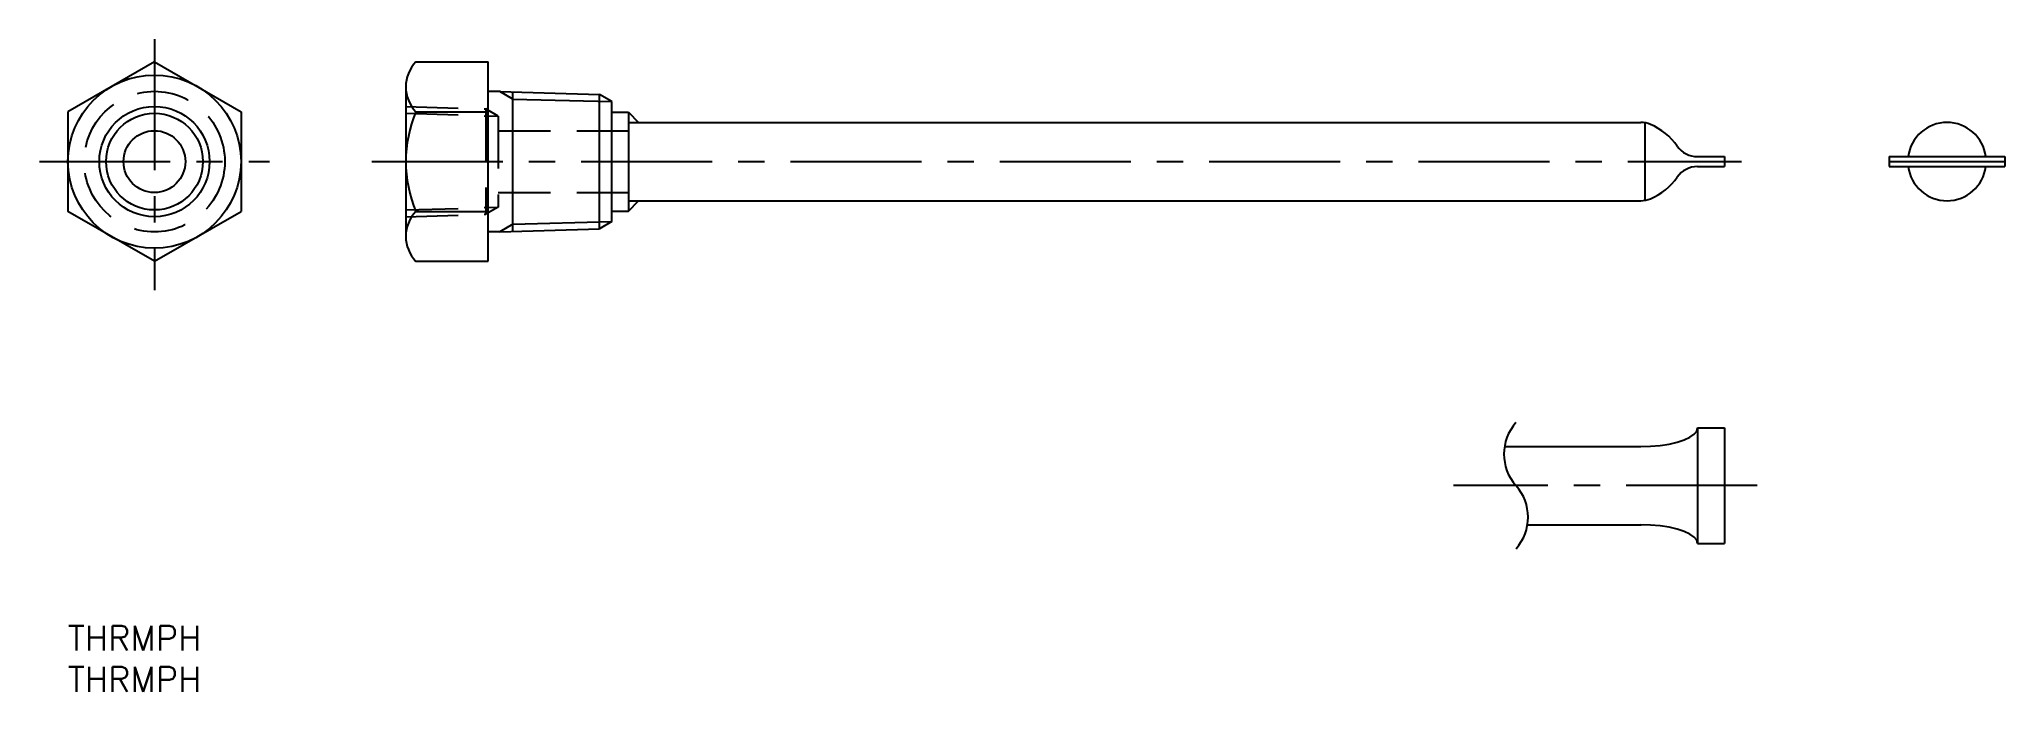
# Model space of a CAD drawing. Extents: x -3 to 235, y -8 to 71.
import ezdxf

# ---------------------------------------------------------------- set-up
doc = ezdxf.new("R2010")
doc.units = 0
doc.header["$LTSCALE"] = 0.5
doc.linetypes.add('CENTER', pattern=[50.8, 31.75, -6.35, 6.35, -6.35])
doc.linetypes.add('DASHED', pattern=[19.05, 12.7, -6.35])
for name, color, linetype in [('MSM_CENTER', 1, 'CENTER'), ('MSM_CONTINUOUS', 7, 'CONTINUOUS'), ('MSM_DASHED', 4, 'DASHED'), ('MSM_NARROW', 5, 'CONTINUOUS'), ('MSM_PART_NUMBER', 7, 'CONTINUOUS')]:
    doc.layers.add(name, color=color, linetype=linetype)
doc.styles.get("Standard").update_dxf_attribs({"font": 'txt.shx', "height": 3, "bigfont": 'bigfont.shx'})

# ---------------------------------------------------------------- blocks, each defined once
blk = doc.blocks.new('*U3')
at = {"layer": 'MSM_PART_NUMBER'}
blk.add_text('THRMPH', height=3, dxfattribs=at).set_placement((0, -3))
blk = doc.blocks.new('*U4')
at = {"layer": 'MSM_PART_NUMBER'}
blk.add_text('THRMPH', height=3, dxfattribs=at).set_placement((0, -8))

msp = doc.modelspace()

# ---------------------------------------------------------------- linework, layer by layer
at = {"layer": 'MSM_CENTER'}
for p, q in [((10.5, 71.16), (10.5, 40.72)), ((-3.47, 56.32), (24.46, 56.32)), ((36.89, 56.32), (203.05, 56.32)), ((204.95, 17), (168.14, 17))]:
    msp.add_line(p, q, dxfattribs=at)
at = {"layer": 'MSM_CONTINUOUS'}
for p, q in [((10.5, 68.42), (0, 62.36)), ((10.5, 68.42), (21, 62.36)), ((42.21, 68.42), (51, 68.42)), ((51, 44.22), (51, 68.42)), ((41, 65.39), (41, 47.25)), ((52.39, 64.84), (51.01, 64.84)), ((52.39, 64.84), (64.49, 64.47)), ((54, 47.84), (54, 64.79)), ((66, 63.6), (64.49, 64.47)), ((64.49, 48.17), (64.49, 64.47)), ((0, 62.36), (0, 50.28)), ((21, 62.36), (21, 50.28)), ((42.21, 62.36), (51, 62.36)), ((66, 49.04), (66, 63.6)), ((66, 62.32), (68, 62.32)), ((68, 62.32), (69.25, 61.07)), ((68, 62.32), (68, 50.32)), ((68, 61.07), (190.85, 61.07)), ((191.38, 51.62), (191.38, 61.02)), ((197.73, 56.92), (201, 56.92)), ((197.73, 55.72), (201, 55.72)), ((201, 56.92), (201, 55.72)), ((221, 56.92), (235, 56.92)), ((221, 56.92), (221, 55.72)), ((221, 56.32), (235, 56.32)), ((221, 55.72), (235, 55.72)), ((235, 56.92), (235, 55.72)), ((10.5, 44.22), (0, 50.28)), ((10.5, 44.22), (21, 50.28)), ((42.21, 50.28), (51, 50.28)), ((66, 50.32), (68, 50.32)), ((68, 50.32), (69.25, 51.57)), ((68, 51.57), (190.85, 51.57)), ((52.39, 47.79), (51.01, 47.79)), ((52.39, 47.79), (64.49, 48.17)), ((66, 49.04), (64.49, 48.17)), ((42.21, 44.22), (51, 44.22)), ((197.63, 23.61), (197.73, 24)), ((197.73, 24), (201, 24)), ((197.73, 24), (197.73, 10)), ((197.73, 24), (197.73, 24)), ((201, 24), (201, 10)), ((174.32, 21.75), (190.85, 21.75)), ((190.85, 21.75), (192.04, 21.78)), ((192.04, 21.78), (193.2, 21.89)), ((193.2, 21.89), (194.29, 22.05)), ((194.29, 22.05), (195.27, 22.28)), ((195.27, 22.28), (196.12, 22.55)), ((196.12, 22.55), (196.81, 22.88)), ((196.81, 22.88), (197.32, 23.23)), ((197.32, 23.23), (197.63, 23.61)), ((177.09, 12.25), (190.91, 12.25)), ((192.04, 12.21), (190.85, 12.25)), ((190.85, 12.25), (190.85, 12.25)), ((193.2, 12.11), (192.04, 12.21)), ((194.29, 11.95), (193.2, 12.11)), ((195.27, 11.72), (194.29, 11.95)), ((196.12, 11.44), (195.27, 11.72)), ((196.81, 11.12), (196.12, 11.44)), ((197.32, 10.77), (196.81, 11.12)), ((197.63, 10.39), (197.32, 10.77)), ((197.73, 10), (197.63, 10.39)), ((197.73, 10), (201, 10))]:
    msp.add_line(p, q, dxfattribs=at)
for radius in [10.5, 5.87, 3.75]:
    msp.add_circle((10.5, 56.32), radius, dxfattribs=at)
for centre, radius, start, end in [((45.4, 65.39), 4.4, 136.397, 223.603), ((56.64, 56.32), 15.64, 157.291, 202.709), ((190.85, 58.07), 3, 67.0468, 90), ((189.05, 53.82), 7.61, 35.061, 67.0468), ((228, 56.32), 4.75, 7.2568, 172.7432), ((197.73, 59.92), 3, 215.061, 270), ((197.73, 52.72), 3, 90, 144.939), ((228, 56.32), 4.75, 187.2566, 352.7433), ((189.05, 58.82), 7.61, 292.9532, 324.939), ((45.4, 47.25), 4.4, 136.397, 223.603), ((190.85, 54.57), 3, 270, 292.9532)]:
    msp.add_arc(centre, radius, start, end, dxfattribs=at)
at = {"layer": 'MSM_DASHED'}
for p, q in [((41, 63.01), (50.7, 62.71)), ((41, 63.01), (41, 49.63)), ((41, 62.19), (52.21, 61.84)), ((52.21, 61.84), (50.7, 62.71)), ((50.7, 62.71), (50.7, 49.93)), ((52.21, 61.84), (52.21, 50.8)), ((52.21, 60.07), (68, 60.07)), ((52.21, 52.57), (68, 52.57)), ((41, 50.45), (52.21, 50.8)), ((52.21, 50.8), (50.7, 49.93)), ((41, 49.63), (50.7, 49.93))]:
    msp.add_line(p, q, dxfattribs=at)
msp.add_circle((10.5, 56.32), 8.53, dxfattribs=at)
at = {"layer": 'MSM_NARROW'}
for p, q in [((54, 63.91), (52.39, 64.84)), ((54, 63.91), (66, 63.6)), ((54, 48.73), (52.39, 47.79)), ((54, 48.73), (66, 49.04))]:
    msp.add_line(p, q, dxfattribs=at)
msp.add_circle((10.5, 56.32), 6.69, dxfattribs=at)
for centre, start, end in [((179.98, 20.83), 138.19, 221.81), ((171.43, 13.17), 318.19, 41.81)]:
    msp.add_arc(centre, 5.74, start, end, dxfattribs=at)

# ---------------------------------------------------------------- block references
at = {"layer": 'MSM_CONTINUOUS'}
for name in ['*U3', '*U4']:
    msp.add_blockref(name, (0, 0), dxfattribs=at)

doc.saveas('drawing.dxf')
